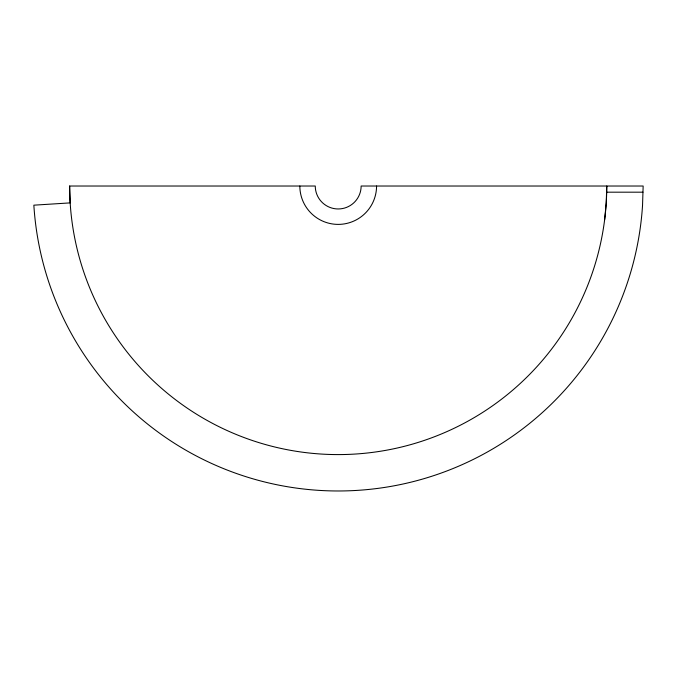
<?xml version="1.0" encoding="UTF-8"?>
<svg xmlns="http://www.w3.org/2000/svg" width="677" height="677" viewBox="0 0 677 677"><rect width="100%" height="100%" fill="white"/><g stroke="black" fill="none" stroke-linecap="round" stroke-linejoin="round"><path stroke-width="1.02" d="M604.646 219.686L606.237 202.888L606.761 186.023A268.566 268.566 0 0 1 338.195 454.589A268.566 268.566 0 0 1 69.638 186.023L315.262 186.023A22.942 22.942 0 0 0 338.195 208.965A22.942 22.942 0 0 0 361.137 186.023L643.15 186.023L642.549 205.173A304.955 304.955 0 0 1 338.195 490.977A304.955 304.955 0 0 1 33.85 205.173L70.163 202.888L69.638 186.023M606.567 192.183L642.955 192.183M376.564 186.023A38.369 38.369 0 0 1 338.195 224.392A38.369 38.369 0 0 1 299.835 186.023"/></g></svg>
